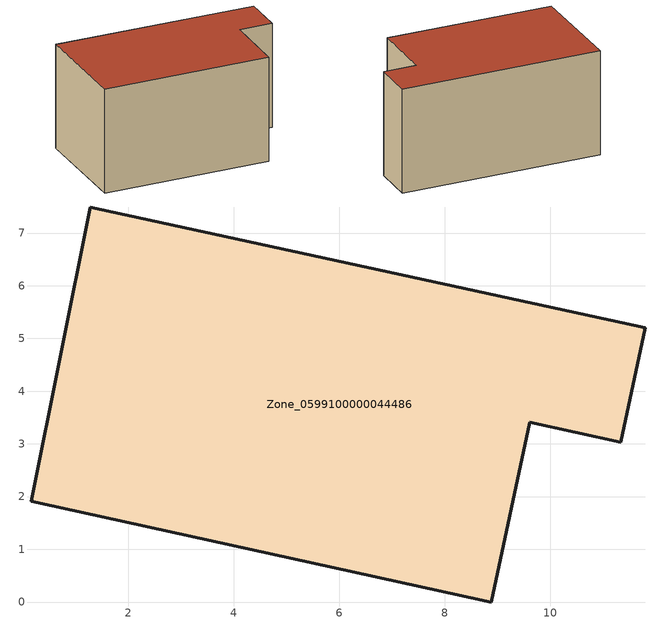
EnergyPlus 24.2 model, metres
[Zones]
Zone_0599100000044486
 floor ground (C_G): 11.34,3.03 9.61,3.41 8.88,0 0.15,1.91 1.28,7.49 11.81,5.2 z0
 wall outside (C_F): 9.61,3.41 11.34,3.03 11.81,5.2 1.28,7.49 0.15,1.91 8.88,0 9.61,3.41 z0:5.72
 roof outside (C_R): 1.28,7.49 0.15,1.91 8.88,0 9.61,3.41 11.34,3.03 11.81,5.2 z5.72
[BUILDING]
Pand.0599100000044486: North Axis=0; Terrain=City; Loads Convergence Tolerance Value=0.04; Temperature Convergence Tolerance Value=0.4; Solar Distribution=FullExterior; Maximum Number of Warmup Days=25; Minimum Number of Warmup Days=1
[Site:Location]
Rotterdam.The.Hague.AP_ZH_NLD Design_Conditions: Latitude=51.96; Longitude=4.45; Time Zone=1; Elevation=-4.5
[SITE:GROUNDTEMPERATURE:BUILDINGSURFACE]
18, 18, 18, 18, 18, 18, 18, 18, 18, 18, 18, 18
[MATERIAL] Thermal Absorptance=0.9; Solar Absorptance=0.7; Visible Absorptance=0.7
Name | Roughness | Thickness | Conductivity | Density | Specific Heat
G.TI.1975-1991 | MediumSmooth | 0.15 | 0.288461 | 540 | 1210
F.TI.1975-1991 | Rough | 0.3 | 0.230769 | 1920 | 840
R.TI.1975-1991 | MediumRough | 0.2 | 0.153846 | 1500 | 1000
[CONSTRUCTION]
C_G: G.TI.1975-1991
C_F: F.TI.1975-1991
C_R: R.TI.1975-1991
[ZONE]
Zone_0599100000044486: Type=1; Multiplier=1; Ceiling Height=Autocalculate; Volume=Autocalculate; Floor Area=autocalculate; Part of Total Floor Area=Yes
[ZONEINFILTRATION:DESIGNFLOWRATE]
Infil_Zone_0599100000044486: Zone or ZoneList or Space or SpaceList=Zone_0599100000044486; Schedule=AlwaysOn; Design Flow Rate Calculation Method=Flow/Area; Flow Rate per Floor Area=0.003; Constant Term Coefficient=1; Temperature Term Coefficient=0; Velocity Term Coefficient=0; Velocity Squared Term Coefficient=0
[HVACTEMPLATE:ZONE:IDEALLOADSAIRSYSTEM]
Zone_0599100000044486: Maximum Heating Supply Air Temperature=50; Minimum Cooling Supply Air Temperature=13; Maximum Heating Supply Air Humidity Ratio=0.0156; Minimum Cooling Supply Air Humidity Ratio=0.0077; Heating Limit=NoLimit; Cooling Limit=NoLimit; Dehumidification Control Type=ConstantSensibleHeatRatio; Cooling Sensible Heat Ratio=0.7; Dehumidification Setpoint=60; Humidification Control Type=None; Humidification Setpoint=30; Outdoor Air Method=None; Outdoor Air Flow Rate per Person=0.00944; Outdoor Air Flow Rate per Zone Floor Area=0; Outdoor Air Flow Rate per Zone=0; Demand Controlled Ventilation Type=None; Outdoor Air Economizer Type=NoEconomizer; Heat Recovery Type=None; Sensible Heat Recovery Effectiveness=0.7; Latent Heat Recovery Effectiveness=0.65
[ZONECONTROL:THERMOSTAT]
ThermostatControl_Zone_0599100000044486: Zone or ZoneList=Zone_0599100000044486; Control Type Schedule=DualSetpointControlType; Control 1=Thermostat_Zone_0599100000044486; Temperature Difference Between Cutout And Setpoint=0
[THERMOSTATSETPOINT:DUALSETPOINT]
Thermostat_Zone_0599100000044486: Heating Setpoint Temperature Schedule=HeatingSetpoint_Zone_0599100000044486; Cooling Setpoint Temperature Schedule=CoolingSetpoint_Zone_0599100000044486
[SCHEDULE:COMPACT]
HeatingSetpoint_Zone_0599100000044486: Through: 12/31, For: AllDays, Until: 24:00, 21
CoolingSetpoint_Zone_0599100000044486: Through: 12/31, For: AllDays, Until: 24:00, 24
DualSetpointControlType: Through: 12/31, For: AllDays, Until: 24:00, 4
AlwaysOn: Through: 12/31, For: AllDays, Until: 24:00, 1
